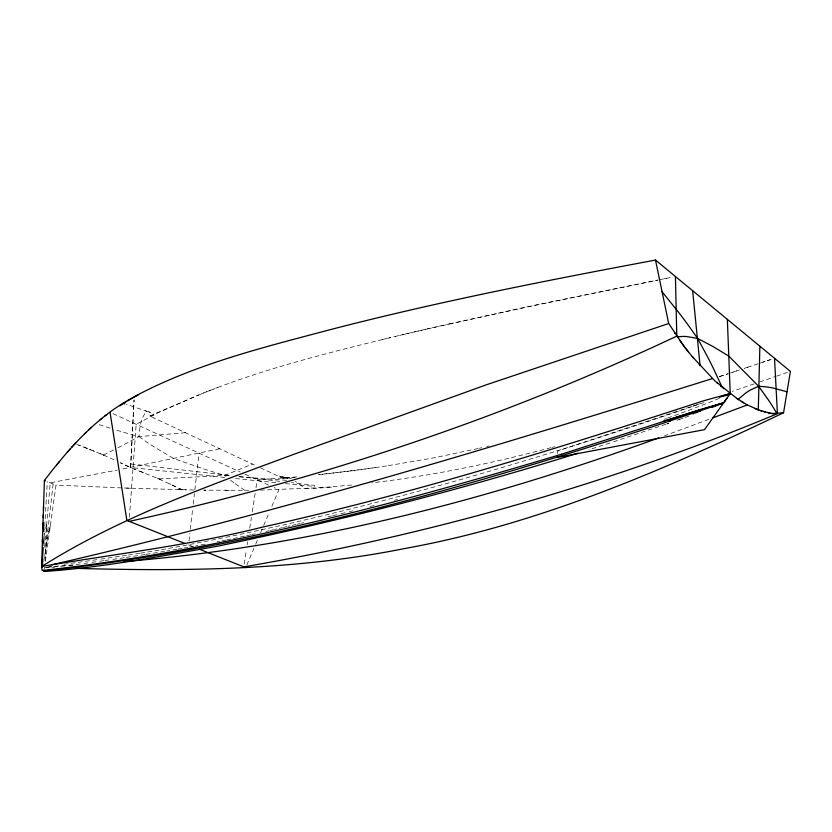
<?xml version="1.0" encoding="UTF-8"?>
<svg xmlns="http://www.w3.org/2000/svg" width="832" height="832" viewBox="0 0 832 832"><rect width="100%" height="100%" fill="white"/><g stroke="black" fill="none" stroke-linecap="round" stroke-linejoin="round"><path stroke-width="0.62" stroke-dasharray="4.16 3.12" d="M557.471 453.471L557.502 451.11L694.47 405.527M43.805 545.969L44.013 536.442M130.603 467.49L134.046 399.974L130.603 467.49L224.9 477.454M43.732 543.473L44.294 533.801M44.751 525.907L47.31 481.645M129.418 517.254L136.167 424.289L158.829 412.381L198.775 394.93M117.853 447.845L139.017 436.602C139.61 427.773 140.702 418.267 146.63 411.226C150.041 412.131 158.746 414.918 149.666 415.99L256.422 465.93M44.741 547.342L50.222 482.81L117.208 470.09M43.701 541.954L44.46 535.246M44.366 569.005L44.491 567.882M44.886 560.882L46.998 530.764M53.113 483.974L44.751 558.199M188.989 540.998L189.894 533.187M190.33 529.287L192.546 509.943M193.211 504.182L194.418 493.657M194.854 489.85L199.056 453.138M44.699 555.568L48.662 531.378M45.386 561.402L56.004 485.129L46.769 481.426M244.192 564.106L246.345 550.202M247.198 544.669L247.624 541.913M249.746 528.206L251.43 517.317M252.273 511.909L255.174 493.116M255.996 487.791L257.223 479.825L297.794 476.861M44.647 534.061L44.824 532.958M46.259 526.022L46.696 524.347L46.821 526.24M49.826 527.363L50.357 525.72M246.782 565.084L253.916 548.371M255.674 544.242L257.431 540.124M260.572 532.761L262.309 528.694M263.692 525.46L268.83 513.406M271.877 506.262L278.907 489.778L274.154 487.594M113.62 449.998L103.501 455.042L78.624 445.068M149.666 415.99L201.354 393.879M719.243 398.351L717.465 399.1A515.185 305.542 -3.1 0 1 705.578 403.946L673.026 416.166M122.086 463.549L120.432 462.758L130.302 467.49L158.954 478.941L224.806 475.374L252.429 464.058M200.751 394.129L203.996 392.829M203.528 393.016L206.679 391.758M206.326 391.903L215.01 388.513M209.154 390.79L217.88 387.421M217.797 387.452C271.294 367.255 326.841 353.194 382.304 339.57M708.937 419.318L664.612 435.739M685.1 417.425L689.01 416.021M683.03 418.174L676.541 420.482L679.848 419.307M667.638 418.08L671.996 416.53M664.269 419.266L666.557 418.465M668.876 423.176L666.879 423.873L670.862 422.479M665.829 424.237L611.073 442.624M759.751 381.961L775.497 376.532M776.63 376.147L788.091 372.185M754.198 383.874L732.358 391.362M692.12 406.567C518.315 466.284 340.995 517.4 159.983 550.004M693.16 406.214L706.784 401.596M719.358 376.657L728.291 373.682L719.326 376.636M729.404 373.298L739.606 369.918M758.056 363.771L744.182 368.399L751.078 366.09M760.386 363.002L772.158 359.081L767.426 360.662M762.726 362.222L765.076 361.442M695.604 405.153L700.159 403.634M732.784 372.174L739.606 369.907M609.866 443.009L589.014 449.706M260.406 467.792L283.816 478.743L288.153 477.849L291.075 478.483M552.219 447.335L554.663 446.68M551.002 447.658C492.138 463.31 432.349 475.706 371.842 482.841M394.326 500.354L397.592 499.522M370.032 506.522L374.972 505.284M349.336 511.659L352.945 510.765M340.954 513.708L345.727 512.543M332.665 515.726L338.572 514.29M382.179 339.591L390.811 337.511M327.964 516.859L331.479 516.006M386.682 338.51L395.512 336.398M395.138 336.471L403.811 334.412M486.658 446.555L489.07 445.973M399.974 335.338L412.474 332.363M296.889 524.264L300.29 523.463M301.423 523.193L303.69 522.662M404.466 334.277L416.801 331.344M292.396 525.325L295.766 524.534M425.433 329.337L413.535 332.145M479.44 448.24L481.842 447.678M283.462 527.405L286.811 526.625M287.924 526.365L290.15 525.845M418.111 331.084L450.861 323.502M279.042 528.414L282.36 527.654M427.357 328.952L524.202 307.414L657.842 280.072L536.203 305.105L450.944 323.596M478.234 448.51L432.858 458.047L386.433 465.951M270.254 530.431L273.541 529.682M274.643 529.433L276.827 528.923M265.907 531.409L269.173 530.67M251.93 534.518L255.133 533.811M246.615 535.673L250.858 534.747M219.669 448.739L120.682 469.404M244.504 536.13L231.941 538.793M226.98 539.822L230.703 539.053M659.006 279.833L673.057 276.983M663.676 278.886L666.598 278.294M222.05 540.821L225.742 540.072M217.162 541.809L219.596 541.32M205.057 544.159L195.53 545.948M189.654 547.03L194.355 546.166M183.841 548.07L188.49 547.238M178.079 549.078L182.686 548.267M176.946 549.276L166.764 551.002M159.047 550.16L140.702 553.124M164.538 551.377L152.464 553.342M146.006 554.372L150.29 553.696M139.807 553.27L127.369 555.194M144.945 554.538L125.549 557.502M126.495 555.329L99.31 559.333M386.422 465.951L379.267 467.012M124.28 557.69L112.039 559.489M375.679 467.522L379.319 467.002M96.845 559.686L91.946 560.383M104.998 560.498L109.658 559.832M372.102 468.031L375.783 467.511M89.513 560.726L84.687 561.402M103.865 560.664L97.178 561.6M368.524 468.53L372.258 468.01M82.285 561.735L77.522 562.401M96.075 561.756L89.804 562.63M364.946 469.019L368.753 468.499M75.161 562.723L70.46 563.368M68.13 563.69L63.492 564.325M83.866 563.441L87.766 562.91M361.369 469.498L365.279 468.978M49.795 566.176L52.062 565.874M80.153 563.94L74.433 564.71M357.791 469.976L361.826 469.435M354.214 470.444L358.394 469.893M73.33 564.855L44.408 567.195M350.646 470.902L355.004 470.34M351.634 470.766L318.687 474.791M64.74 565.968L44.751 567.601M348.317 471.193L318.614 474.687M283.816 478.743L297.669 477.194M351.614 485.035L331.157 486.845A1066.135 585.967 24.3 0 1 316.493 487.854L260.135 490.121M185.442 432.723L139.017 436.602L132.444 434.793A317.637 124.873 9.6 0 1 117.905 430.56L115.253 429.759M72.686 565.323L67.309 565.677M309.15 488.342L305.448 488.55L295.287 481.395M205.722 490.204L203.757 490.173L248.591 490.287M225.306 490.36L229.206 490.37M193.918 490.017L123.708 487.989M178.131 489.694L186.035 489.871M44.522 567.59L54.548 567.85M126.672 488.093L130.624 488.238M121.722 487.906L56.004 485.129M286.634 480.334L237.702 476.663M275.839 482.622L234.489 478.442M285.49 483.579L314.496 486.47L314.579 485.399L291.408 482.695M139.017 436.602L141.336 438.308A328.047 123.063 5.8 0 0 152.537 445.942L173.701 458.536L203.289 468.78A340.205 133.255 6.7 0 0 220.906 474.24L230.1 475.914M289.099 477.901L285.324 477.422M131.071 463.986L230.901 475.634M239.522 476.642L281.778 481.572M286.489 477.578L287.03 477.651L286.406 477.568M285.043 477.37L286.26 477.558M285.189 477.391L282.828 477.006L283.795 477.173M283.93 477.194L284.45 477.277M282.027 476.84L282.714 476.975L279.25 476.195L280.176 476.434M280.28 476.455L280.81 476.58M110.136 428.168L98.041 424.31M145.392 410.821L146.63 411.226L126.36 404.352M148.949 411.986L149.999 412.339M76.814 444.382L80.434 445.765M134.077 468.957L135.959 469.674M84.042 447.158L87.63 448.552M139.693 471.13L145.184 473.283M89.419 449.259L91.208 449.966M188.542 544.918L192.244 546.385M92.976 450.674L94.754 451.391M158.954 478.941L182.083 489.788M103.501 455.042L115.419 460.398M112.986 413.66L240.032 471.942M245.003 474.219L268.58 485.035M169.614 483.756L171.049 484.432M172.474 485.108L175.271 486.45M125.393 465.13L128.669 466.71M179.379 488.457L180.731 489.122M244.733 490.318L233.802 482.695M224.806 475.374L226.127 476.538M48.776 531.461A87.162 62.962 69.4 0 1 49.93 527.436M45.573 528.538A86.299 62.577 68.8 0 1 46.176 525.97M46.696 526.219A93.922 73.424 62.7 0 1 46.883 530.743M233.802 482.695A268.694 89.617 6 0 1 230.027 479.773M331.375 487.136A1084.866 598.198 24.7 0 1 313.061 488.426M100.017 453.565A192.962 54.278 11.3 0 1 105.217 455.79M157.321 478.244A185.484 51.345 10.6 0 1 162.126 480.334"/><path stroke-width="1.25" d="M135.834 395.845C196.404 363.761 263.578 347.36 329.399 329.867C437.039 301.912 546.229 280.561 655.491 260.062L790.4 371.384L783.567 412.755L772.21 413.535A175.562 68.91 73.2 0 1 770.598 413.338L758.295 409.864L759.876 346.206M557.44 456.425L557.43 457.413L704.517 429.645L727.002 398.143M561.278 454.293C391.56 505.357 218.618 551.065 42.297 570.513A3.276 1.279 -83.3 0 1 42.047 570.045L41.6 566.571L44.398 480.47C68.224 449.322 94.713 418.995 129.334 399.526M42.401 541.902L42.484 539.178M42.838 528.351L42.931 525.658M43.191 517.587L43.274 514.914M43.451 509.569L43.534 506.896M42.422 566.862L42.858 559.062M668.585 420.794L669.271 420.857L667.95 420.534L668.252 419.65L719.586 403.978M41.943 566.686L43.233 547.685M670.01 420.971L669.895 420.888A15.631 6.906 -4.5 0 0 669.791 421.262M56.586 465.057L57.522 463.913M58.458 462.769L59.405 461.614M67.361 452.192L68.411 450.986M69.472 449.779L70.543 448.573M71.635 447.356L72.738 446.139M73.861 444.912L76.138 442.447M84.666 433.701L85.966 432.432M88.618 429.905L91.364 427.357M692.068 356.398L715.125 381.129L737.61 399.038L738.13 399.391L745.472 393.234A265.699 104.666 79 0 1 750.558 389.948L758.649 386.266L765.034 386.755A511.441 201.063 82.3 0 1 774.29 388.315L787.03 391.82M100.225 419.713L101.795 418.434M105.019 415.886L106.683 414.606M42.65 566.935L41.6 566.571C119.725 517.296 207.407 486.408 293.54 454.428L485.368 385.133L668.689 323.523L683.426 345.436A156.51 63.825 72.9 0 0 685.433 348.109L692.068 356.398M41.829 566.436C115.263 553.987 189.977 545.314 262.527 527.114C411.434 494.104 557.097 448.687 701.917 401.284A366.985 130.582 -7.3 0 1 715.333 397.53L730.226 393.63L727.355 319.363M783.567 412.755C662.438 470.725 537.607 524.607 404.706 548.527C296.192 570.367 185.006 571.418 74.776 568.339M725.254 395.782L730.226 393.63L723.653 402.813L711.963 407.41M722.301 403.208L700.534 409.542L667.909 420.441M759.002 410.134L747.292 404.934L712.91 417.83M658.694 437.892C488.374 499.949 310.773 545.906 129.761 561.08M692.91 413.93L693.794 413.618M719.503 397.27L730.226 393.63L722.051 396.344M700.534 409.542L561.278 454.293M663.146 421.314L668.252 419.65M712.442 378.56C494.218 447.054 274.976 513.386 51.99 564.741M578.063 453.159C459.534 490.11 339.092 520.967 217.526 546.208C160.451 556.306 102.554 567.497 44.928 571.428A3.297 2.215 -51.3 0 1 44.574 570.918L44.387 570.284M720.949 403.593L723.653 402.813L659.703 424.382C459.212 490.121 253.718 548.371 43.618 570.97M129.116 521.383C317.814 480.189 502.06 418.496 676.811 336.107L675.418 276.505M243.766 566.904C426.504 535.371 606.226 485.243 777.41 413.67L774.53 358.29M677.321 336.814L682.209 336.461A209.903 91.624 77.7 0 1 686.764 336.554L697.632 338.437L712.754 346.403L728.78 356.086L758.649 386.266L768.581 400.192A207.168 89.045 77.8 0 1 772.668 406.515L777.015 413.639M128.783 561.163L123.937 561.558M770.037 413.244L768.279 412.911M765.138 412.142L763.818 411.757M761.779 411.112L760.396 410.634M123.167 403.25L124.769 403.801M758.295 409.864L754.77 408.45M184.829 543.442L126.88 520.437L110.053 412.308M199.586 549.307L245.7 567.611M44.398 480.47L45.49 480.917M747.292 404.934L736.59 398.33M743.631 402.896L742.477 402.199M741.343 401.502L741.905 401.856M738.13 399.391L738.65 399.745M723.778 388.648L722.186 387.358L713.523 368.732A319.738 157.082 77.5 0 0 707.439 356.585L697.632 338.437L689.946 327.558A656.448 348.993 83.5 0 0 678.486 312.208L662.074 291.72M720.533 385.975L721.094 386.443M717.018 382.876L717.631 383.427M699.286 364.738L700.097 365.643L692.64 290.722M692.848 357.334L693.649 358.27M688.272 351.749L686.13 349.003M674.534 332.623L675.074 333.455M43.233 570.284L43.306 570.482A3.39 1.882 -69 0 0 43.618 570.97M655.491 260.062L668.689 323.523M43.014 522.964L43.243 524.898M43.68 529.526L43.805 531.502M43.41 524.909A95.222 75.005 62.6 0 1 43.836 529.547M685.433 348.109A181.241 73.133 72.6 0 1 683.426 345.436A158.184 64.47 72.8 0 1 681.502 342.805A166.629 67.662 72.8 0 1 679.661 340.215M770.598 413.338A150.467 59.238 73.6 0 0 772.21 413.535A152.079 59.852 73.6 0 0 773.739 413.65A160.597 63.138 73.4 0 0 775.185 413.691M119.85 405.829A576.878 164.164 0.3 0 1 125.819 402.085M127.65 400.816A579.332 165.36 0.5 0 1 138.538 394.69M129.48 399.547A579.301 165.402 0.4 0 1 136.001 395.866M693.191 412.37A60.788 25.022 -7.1 0 1 695.656 411.715L701.553 410.27L696.686 412.454A63.606 29.255 -6.1 0 1 695.396 413.005M669.978 420.753A15.766 6.438 -5.8 0 1 669.365 420.732"/></g></svg>
